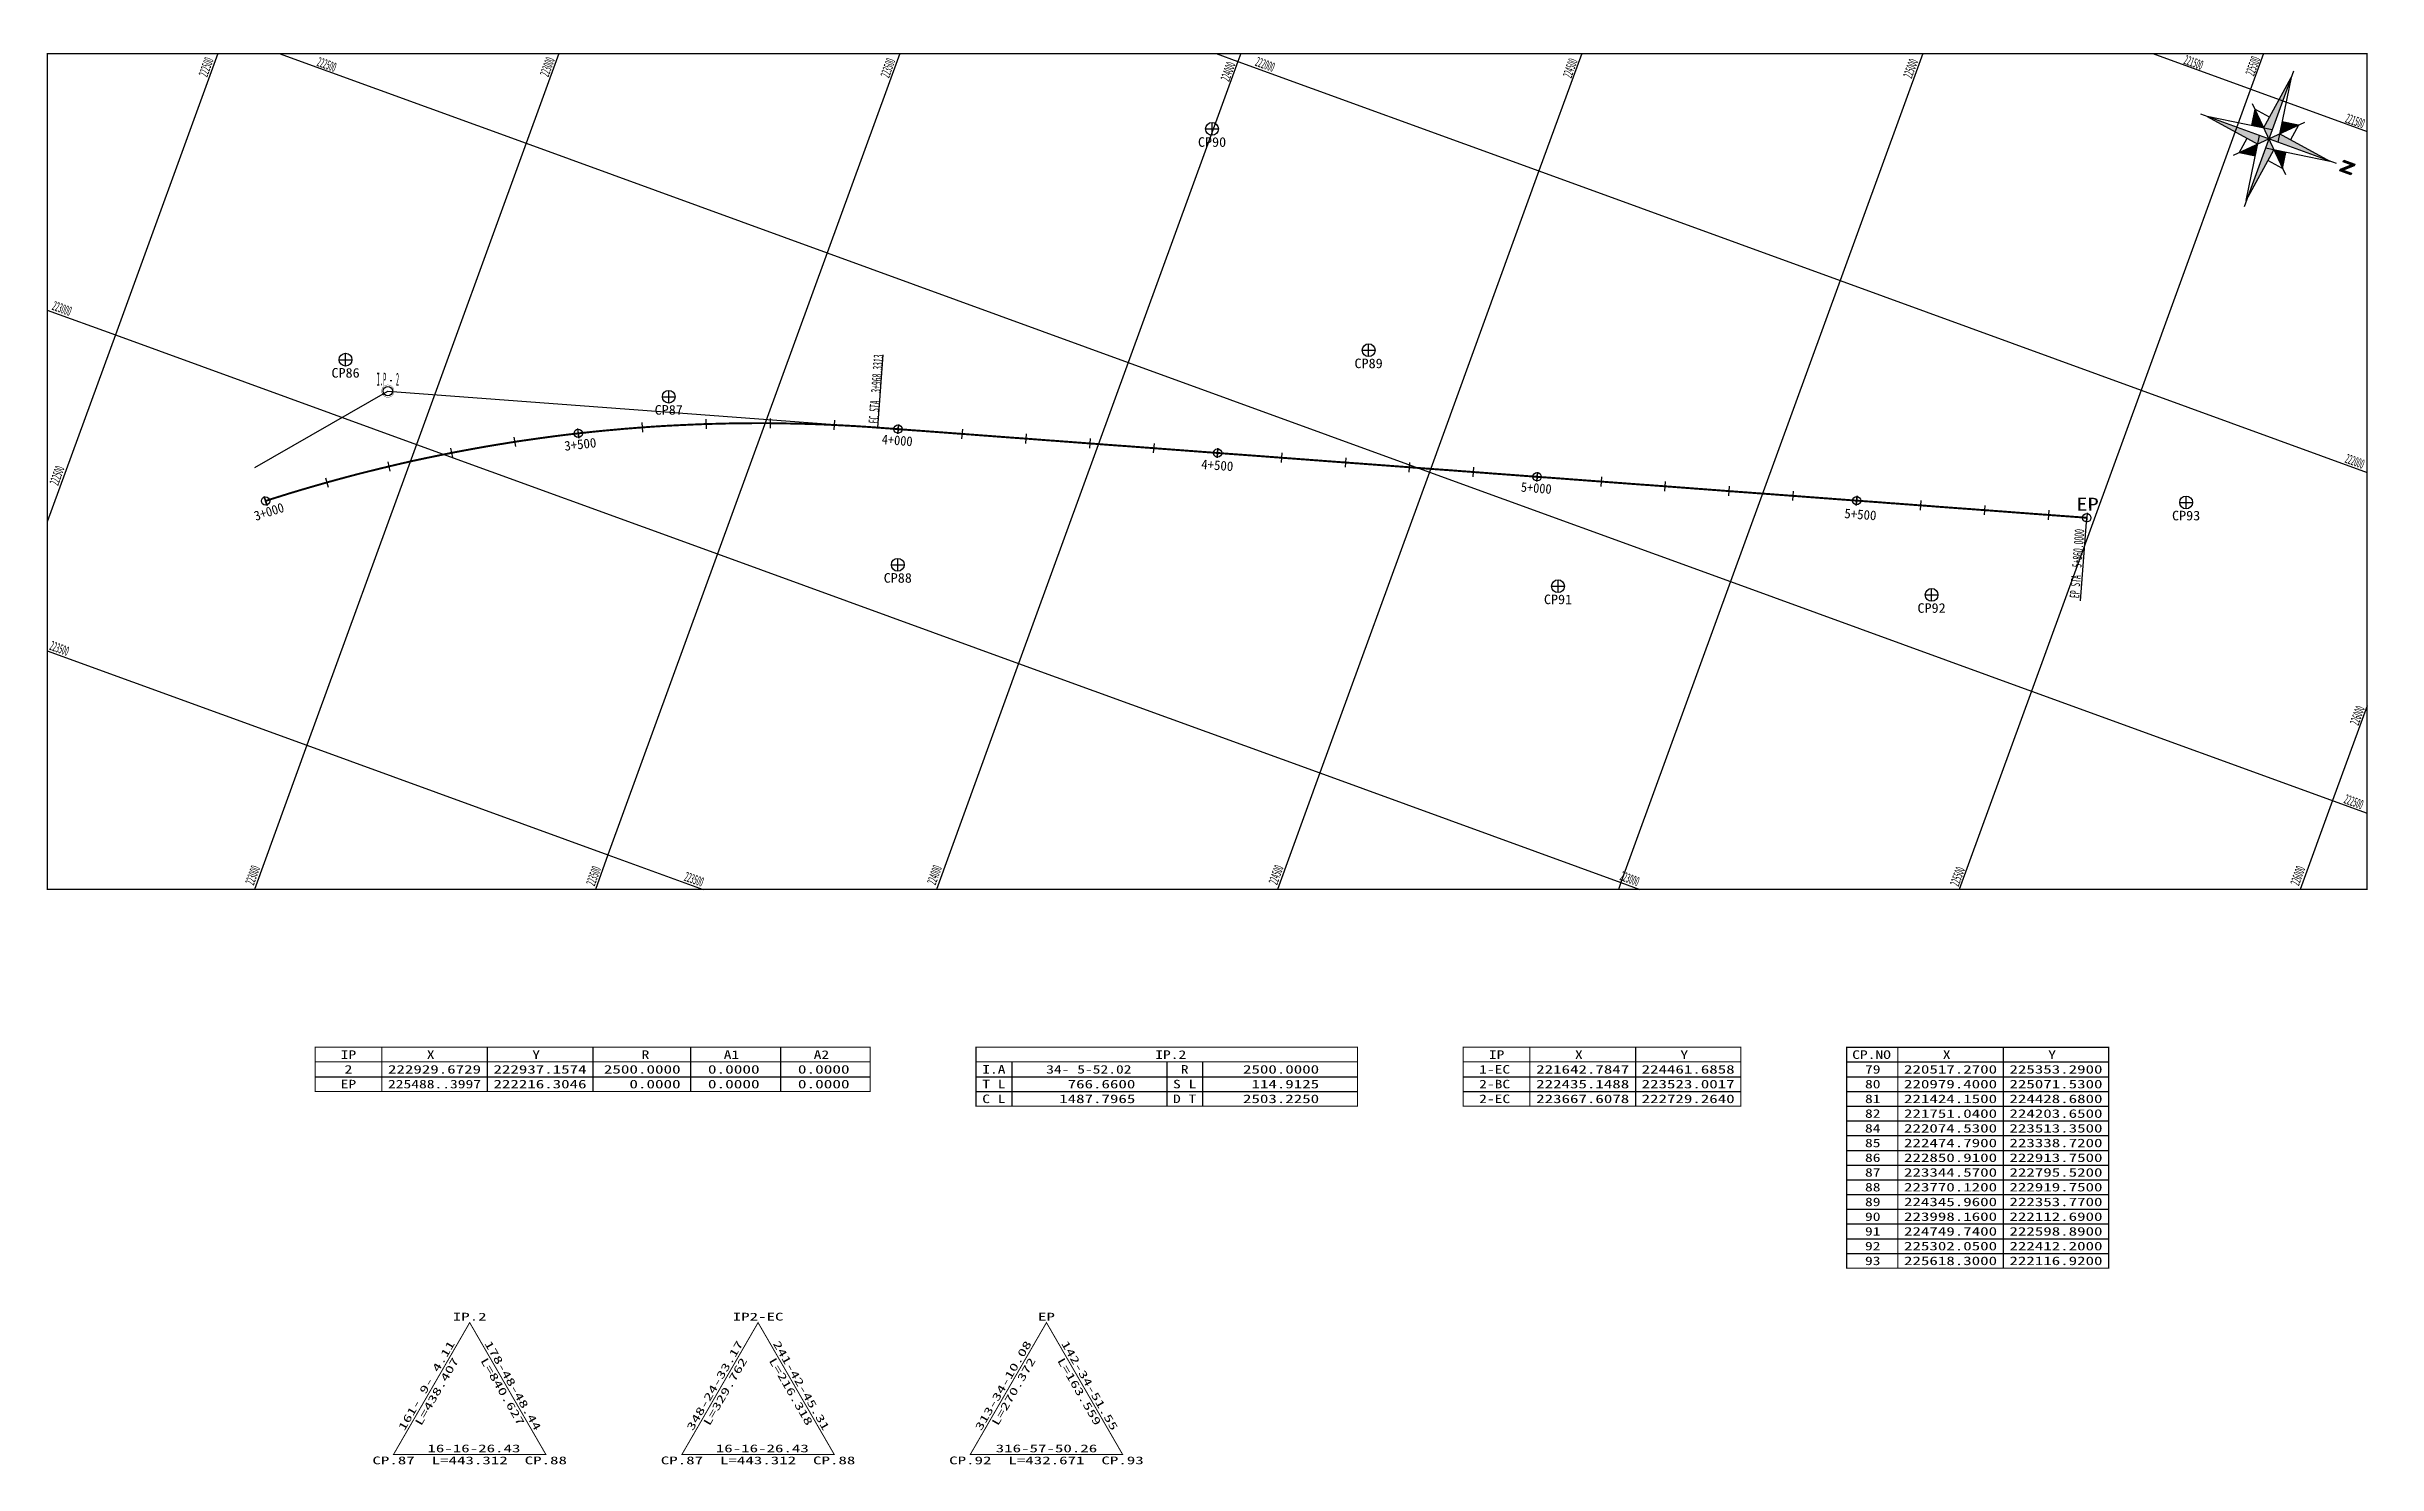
# Model space of a CAD drawing. Extents: x 132 to 3769, y 277 to 2490.
import ezdxf
from ezdxf.enums import TextEntityAlignment as Align

# ---------------------------------------------------------------- set-up
doc = ezdxf.new("R2010")
doc.units = 0
doc.header["$MEASUREMENT"] = 0
doc.layers.get('0').update_dxf_attribs({"linetype": 'CONTINUOUS'})
for name, color, linetype in [('CA-ALGN-CNTL', 2, 'CONTINUOUS'), ('CA-ALGN-IPLN', 1, 'CONTINUOUS'), ('CA-ALGN-IPSM', 2, 'CONTINUOUS'), ('CA-ALGN-STSM', 2, 'CONTINUOUS'), ('CA-ALGN-SUBL', 1, 'CONTINUOUS'), ('CA-ALGN-SUBT', 2, 'CONTINUOUS'), ('CA-ALGN-TEXT', 3, 'CONTINUOUS'), ('CV-AZMU', 3, 'CONTINUOUS'), ('CV-GRID-BORD', 4, 'CONTINUOUS'), ('CV-GRID-LINE', 1, 'CONTINUOUS'), ('CV-GRID-TEXT', 4, 'CONTINUOUS'), ('CV-TABL-LIN1', 4, 'CONTINUOUS'), ('CV-TABL-LIN2', 1, 'CONTINUOUS'), ('CV-TABL-TEX1', 6, 'CONTINUOUS'), ('CV-TABL-TEX2', 3, 'CONTINUOUS'), ('CZ-LEAL', 1, 'CONTINUOUS'), ('CZ-LEAT', 3, 'CONTINUOUS'), ('CZ-SYMB', 2, 'CONTINUOUS')]:
    doc.layers.add(name, color=color, linetype=linetype)
doc.styles.add('GHS', font='DotumChe.ttf')
doc.styles.add('GTXT', font='DotumChe.ttf')

# ---------------------------------------------------------------- blocks, each defined once
blk = doc.blocks.new('CASTAMS')
blk.add_line((0, -1.5), (0, 1.5))
at = {"style": 'GTXT', "flags": 1}
for tag, p in [('XSEC_DAT', (0, -6.85)), ('STA_DST', (0, -3.62))]:
    blk.add_attdef(tag, text='', height=2.5, dxfattribs=at).set_placement(p, align=Align.MIDDLE)
blk = doc.blocks.new('CASTAMM')
blk.add_line((0, -1.5), (0, 1.5))
blk.add_circle((0, 0), 1.3)
at = {"style": 'GTXT', "flags": 1}
for tag, p in [('XSEC_DAT', (0, -6.85)), ('STA_DST', (0, -3.62))]:
    blk.add_attdef(tag, text='', height=2.5, dxfattribs=at).set_placement(p, align=Align.MIDDLE)
blk = doc.blocks.new('CAIPMRK')
at = {"const_width": 0.1}
blk.add_lwpolyline([(-2, 0, -1), (2, 0, -1)], format="xyb", close=True, dxfattribs=at)
blk.add_circle((0, 0), 1.5)
blk = doc.blocks.new('CXBEAR2')
blk.add_hatch(color=256).paths.add_polyline_path([(23.25, -1.5), (20.25, -1.5), (20.25, -1), (22.49, 1), (20.25, 1), (20.25, 1.5), (23.25, 1.5), (23.25, 1), (21.01, -1), (23.25, -1)])
for p, q in [((0, 18.75), (0, -18.75)), ((-2.22, 2.22), (0, 17.05)), ((0, 17.05), (2.56, 0)), ((-7.23, 7.23), (7.23, -7.23)), ((7.23, 7.23), (-7.23, -7.23)), ((0, 2.56), (-17.05, 0)), ((-1.75, 5.37), (-6.03, 6.03)), ((-6.03, 6.03), (-5.37, 1.75)), ((6.03, 6.03), (1.75, 5.37)), ((17.05, 0), (2.22, 2.22)), ((6.03, 6.03), (5.37, 1.75)), ((23.25, 1), (23.25, 1)), ((18.75, 0), (-18.75, 0)), ((-17.05, 0), (-2.22, -2.22)), ((-6.03, -6.03), (-5.37, -1.75)), ((-1.75, -5.37), (-6.03, -6.03)), ((0, -17.05), (-2.56, 0)), ((17.05, 0), (0, -2.56)), ((0, -17.05), (2.22, -2.22)), ((6.03, -6.03), (1.75, -5.37)), ((6.03, -6.03), (5.37, -1.75))]:
    blk.add_line(p, q)
blk.add_lwpolyline([(23.25, -1.5), (20.25, -1.5), (20.25, -1), (22.49, 1), (20.25, 1), (20.25, 1.5), (23.25, 1.5), (23.25, 1), (21.01, -1), (23.25, -1)], close=True)
for points in [[(0, 17.05), (-2.22, 2.22), (0, 0)], [(-6.03, 6.03), (-5.37, 1.75), (-2.22, 2.22)], [(17.05, 0), (2.22, 2.22), (0, 0)], [(6.03, 6.03), (1.75, 5.37), (2.22, 2.22)], [(0, 0), (-17.05, 0), (-2.22, -2.22)], [(-2.22, -2.22), (-1.75, -5.37), (-6.03, -6.03)], [(0, 0), (2.22, -2.22), (0, -17.05)], [(5.37, -1.75), (6.03, -6.03), (2.22, -2.22)]]:
    blk.add_solid(points)

msp = doc.modelspace()

# ---------------------------------------------------------------- linework, layer by layer
at = {"layer": 'CA-ALGN-CNTL', "const_width": 3}
msp.add_lwpolyline([(473.1, 1780.8), (480.2, 1783.1), (481.2, 1783.5), (483.6, 1784.2), (492.2, 1786.9), (511.3, 1792.9), (530.4, 1798.6), (549.6, 1804.2), (568.8, 1809.7), (588.1, 1815), (607.4, 1820.2), (611.8, 1821.3), (614.7, 1822.1), (616.1, 1822.5), (618.1, 1823), (626.8, 1825.2), (646.2, 1830), (665.6, 1834.7), (685.1, 1839.3), (704.6, 1843.7), (724.2, 1847.9), (743.8, 1851.9), (762.4, 1855.7), (762.9, 1855.8), (763.4, 1855.9), (783, 1859.6), (802.7, 1863.2), (822.4, 1866.7), (829.3, 1867.8), (829.8, 1867.9), (832.3, 1868.3), (842.1, 1869.9), (861.9, 1873.1), (875.2, 1875.1), (876.7, 1875.3), (881.7, 1876), (901.5, 1878.8), (921.3, 1881.5), (941.1, 1884), (961, 1886.3), (980.9, 1888.5), (1000.8, 1890.5), (1020.7, 1892.3), (1037.1, 1893.8), (1038.1, 1893.8), (1040.6, 1894), (1060.6, 1895.6), (1080.5, 1897), (1100.5, 1898.2), (1120.4, 1899.2), (1140.4, 1900.1), (1160.4, 1900.9), (1180.4, 1901.4), (1200.4, 1901.9), (1220.4, 1902.1), (1233.4, 1902.2), (1235.4, 1902.2), (1237.4, 1902.2), (1240.4, 1902.2), (1245.4, 1902.2), (1247.4, 1902.2), (1260.4, 1902.2), (1280.4, 1901.9), (1300.4, 1901.5), (1320.4, 1901), (1340.4, 1900.3), (1360.4, 1899.4), (1380.3, 1898.4), (1389.3, 1897.9), (1390.3, 1897.8), (1391.8, 1897.8), (1394.3, 1897.6), (1400.3, 1897.2), (1414.8, 1896.3), (1420.2, 1895.9), (1428.2, 1895.3), (1428.6, 1895.3), (1429.2, 1895.2), (1430.7, 1895.1), (1433.7, 1894.9), (1440.2, 1894.4), (1454.2, 1893.4), (1455.2, 1893.3), (1456.1, 1893.2), (1460.1, 1892.9), (1470.1, 1892.2), (1480.1, 1891.4), (1500, 1890), (1509, 1889.3), (1516, 1888.8), (1520, 1888.5), (1539.9, 1887), (1559.9, 1885.5), (1568.3, 1884.9), (1571.3, 1884.6), (1572.3, 1884.6), (1573.8, 1884.5), (1579.8, 1884), (1599.8, 1882.5), (1619.7, 1881), (1639.6, 1879.5), (1648.6, 1878.9), (1649.6, 1878.8), (1659.6, 1878.1), (1679.5, 1876.6), (1696, 1875.3), (1696, 1875.3), (1699.5, 1875.1), (1707.5, 1874.5), (1707.5, 1874.5), (1719.4, 1873.6), (1723.4, 1873.3), (1723.4, 1873.3), (1739.4, 1872.1), (1759.3, 1870.6), (1766.1, 1870.1), (1766.1, 1870.1), (1779.3, 1869.1), (1799.2, 1867.6), (1819.1, 1866.2), (1832.1, 1865.2), (1836.1, 1864.9), (1837.7, 1864.8), (1839.1, 1864.7), (1847.1, 1864.1), (1859, 1863.2), (1870.7, 1862.3), (1870.7, 1862.3), (1879, 1861.7), (1898.9, 1860.2), (1918.9, 1858.7), (1938.8, 1857.2), (1958.8, 1855.7), (1960.7, 1855.6), (1960.7, 1855.6), (1978.7, 1854.2), (1998.6, 1852.8), (2000.6, 1852.6), (2000.6, 1852.6), (2018.6, 1851.3), (2038.5, 1849.8), (2058.5, 1848.3), (2078.4, 1846.8), (2098.4, 1845.3), (2118.3, 1843.8), (2138.3, 1842.3), (2153.2, 1841.2), (2158.2, 1840.9), (2169.1, 1840), (2169.1, 1840), (2178.1, 1839.4), (2198.1, 1837.9), (2218, 1836.4), (2238, 1834.9), (2247.9, 1834.2), (2257.9, 1833.4), (2277.9, 1831.9), (2297.8, 1830.4), (2317.8, 1829), (2337.7, 1827.5), (2357.6, 1826), (2377.6, 1824.5), (2387.6, 1823.7), (2397.5, 1823), (2417.5, 1821.5), (2437.4, 1820), (2457.4, 1818.5), (2475.8, 1817.2), (2477.3, 1817.1), (2497.3, 1815.6), (2517.2, 1814.1), (2537.1, 1812.6), (2557.1, 1811.1), (2568.6, 1810.2), (2577, 1809.6), (2597, 1808.1), (2616.9, 1806.6), (2636.9, 1805.2), (2656.8, 1803.7), (2676.8, 1802.2), (2696.7, 1800.7), (2704.2, 1800.1), (2704.2, 1800.1), (2716.6, 1799.2), (2736.6, 1797.7), (2756.5, 1796.2), (2776.5, 1794.7), (2787.9, 1793.9), (2789.9, 1793.7), (2792.9, 1793.5), (2794.4, 1793.4), (2796.4, 1793.2), (2816.4, 1791.8), (2833.3, 1790.5), (2836.3, 1790.3), (2856.3, 1788.8), (2876.2, 1787.3), (2896.1, 1785.8), (2912.1, 1784.6), (2916.1, 1784.3), (2936, 1782.8), (2956, 1781.3), (2966, 1780.6), (2973.4, 1780), (2973.4, 1780), (2975.9, 1779.9), (2995.9, 1778.4), (3001.9, 1777.9), (3005.5, 1777.6), (3015.8, 1776.9), (3035.8, 1775.4), (3052.7, 1774.1), (3055.7, 1773.9), (3057.7, 1773.8), (3062.7, 1773.4), (3074.7, 1772.5), (3074.7, 1772.5), (3075.6, 1772.4), (3079.6, 1772.1), (3084.6, 1771.7), (3095.6, 1770.9), (3115.5, 1769.4), (3135.5, 1768), (3146.5, 1767.1), (3155.4, 1766.5), (3175.4, 1765), (3180.9, 1764.6), (3195.3, 1763.5), (3210.8, 1762.3), (3215.3, 1762), (3232.2, 1760.7), (3232.2, 1760.7), (3315, 1754.6)], dxfattribs=at)
at = {"layer": 'CA-ALGN-IPLN'}
msp.add_lwpolyline([(456.2, 1833.1), (664, 1952.3), (3315, 1754.6)], dxfattribs=at)
at = {"layer": 'CA-ALGN-SUBL'}
msp.add_line((1428.6, 1895.3), (1437, 2009), dxfattribs=at)
at = {"layer": 'CA-ALGN-SUBL', "linetype": 'Continuous'}
msp.add_line((3305.5, 1625), (3315, 1754.6), dxfattribs=at)
at = {"layer": 'CV-GRID-BORD', "const_width": 2}
msp.add_lwpolyline([(3752.5, 2479.2), (132.5, 2479.2), (132.5, 1174.4), (3752.5, 1174.4)], close=True, dxfattribs=at)
at = {"layer": 'CV-GRID-LINE'}
for p, q in [((398.5, 2479.2), (238.8, 2040.2)), ((494.6, 2479.2), (879.6, 2339.1)), ((930.6, 2479.2), (879.6, 2339.1)), ((1462.7, 2479.2), (1349.5, 2168.1)), ((1956.5, 2479.2), (1990.3, 2466.9)), ((1994.8, 2479.2), (1990.3, 2466.9)), ((2526.9, 2479.2), (2460.2, 2295.9)), ((3059, 2479.2), (2930, 2124.9)), ((3591.1, 2479.2), (3399.9, 1953.9)), ((3418.4, 2479.2), (3570.9, 2423.7)), ((1990.3, 2466.9), (1819.3, 1997)), ((1990.3, 2466.9), (2460.2, 2295.9)), ((3570.9, 2423.7), (3752.5, 2357.6)), ((879.6, 2339.1), (708.6, 1869.2)), ((879.6, 2339.1), (1349.5, 2168.1)), ((2460.2, 2295.9), (2289.2, 1826)), ((2460.2, 2295.9), (2930, 2124.9)), ((1349.5, 2168.1), (1178.5, 1698.2)), ((1349.5, 2168.1), (1819.3, 1997)), ((2930, 2124.9), (2759, 1655)), ((2930, 2124.9), (3399.9, 1953.9)), ((132.5, 2078.9), (238.8, 2040.2)), ((238.8, 2040.2), (132.5, 1748.3)), ((238.8, 2040.2), (708.6, 1869.2)), ((1819.3, 1997), (1648.3, 1527.2)), ((1819.3, 1997), (2289.2, 1826)), ((3399.9, 1953.9), (3228.9, 1484)), ((3399.9, 1953.9), (3752.5, 1825.5)), ((708.6, 1869.2), (537.6, 1399.4)), ((708.6, 1869.2), (1178.5, 1698.2)), ((2289.2, 1826), (2118.2, 1356.2)), ((2289.2, 1826), (2759, 1655)), ((1178.5, 1698.2), (1007.5, 1228.4)), ((1178.5, 1698.2), (1648.3, 1527.2)), ((2759, 1655), (2588, 1185.2)), ((2759, 1655), (3228.9, 1484)), ((132.5, 1546.8), (537.6, 1399.4)), ((1648.3, 1527.2), (1519.9, 1174.4)), ((1648.3, 1527.2), (2118.2, 1356.2)), ((3228.9, 1484), (3116.2, 1174.4)), ((3228.9, 1484), (3752.5, 1293.4)), ((3752.5, 1460.8), (3698.7, 1313)), ((537.6, 1399.4), (455.7, 1174.4)), ((537.6, 1399.4), (1007.5, 1228.4)), ((2118.2, 1356.2), (2052, 1174.4)), ((2118.2, 1356.2), (2588, 1185.2)), ((3698.7, 1313), (3648.2, 1174.4)), ((1007.5, 1228.4), (987.8, 1174.4)), ((1007.5, 1228.4), (1155.8, 1174.4)), ((2588, 1185.2), (2584.1, 1174.4)), ((2588, 1185.2), (2617.7, 1174.4))]:
    msp.add_line(p, q, dxfattribs=at)
at = {"layer": 'CV-TABL-LIN1'}
for points, const_width in [([(1416.8, 859.1), (550.5, 859.1), (550.5, 928), (1416.8, 928)], 1.65), ([(2775.3, 836.1), (2342.1, 836.1), (2342.1, 928), (2775.3, 928)], 1.65), ([(3349.3, 583.2), (2940.3, 583.2), (2940.3, 928), (3349.3, 928)], 1.81)]:
    msp.add_lwpolyline(points, close=True, dxfattribs=dict(at, const_width=const_width))
for points, const_width in [([(1581.8, 928), (2177.1, 928), (2177.1, 836.1), (1581.8, 836.1), (1581.8, 928)], 1.65), ([(550.5, 905.1), (1416.8, 905.1)], 1.65), ([(1581.8, 905.1), (2177.1, 905.1)], 1.65), ([(2342.1, 905.1), (2775.3, 905.1)], 1.65), ([(2940.3, 905.1), (3349.3, 905.1)], 1.81)]:
    msp.add_lwpolyline(points, dxfattribs=dict(at, const_width=const_width))
at = {"layer": 'CV-TABL-LIN2'}
for p, q in [((819.1, 928), (819.1, 859.1)), ((983.6, 928), (983.6, 859.1)), ((1136.1, 928), (1136.1, 859.1)), ((1276.5, 928), (1276.5, 859.1)), ((2610.8, 928), (2610.8, 836.1)), ((3184.7, 928), (3184.7, 583.2)), ((550.5, 882.1), (1416.8, 882.1)), ((1581.8, 882.1), (2177.1, 882.1)), ((1637.5, 905.1), (1637.5, 836.1)), ((1879.5, 905.1), (1879.5, 836.1)), ((1935.1, 905.1), (1935.1, 836.1)), ((2342.1, 882.1), (2775.3, 882.1)), ((2940.3, 882.1), (3349.3, 882.1)), ((1581.8, 859.1), (2177.1, 859.1)), ((2342.1, 859.1), (2775.3, 859.1)), ((2940.3, 859.1), (3349.3, 859.1)), ((2940.3, 836.1), (3349.3, 836.1)), ((2940.3, 813.1), (3349.3, 813.1)), ((2940.3, 790.1), (3349.3, 790.1)), ((2940.3, 767.1), (3349.3, 767.1)), ((2940.3, 744.1), (3349.3, 744.1)), ((2940.3, 721.1), (3349.3, 721.1)), ((2940.3, 698.1), (3349.3, 698.1)), ((2940.3, 675.2), (3349.3, 675.2)), ((2940.3, 652.2), (3349.3, 652.2)), ((2940.3, 629.2), (3349.3, 629.2)), ((2940.3, 606.2), (3349.3, 606.2))]:
    msp.add_line(p, q, dxfattribs=at)
for points, const_width in [([(654.5, 928), (654.5, 859.1)], 1.65), ([(2446.2, 928), (2446.2, 836.1)], 1.65), ([(3020.2, 928), (3020.2, 583.2)], 1.81)]:
    msp.add_lwpolyline(points, dxfattribs=dict(at, const_width=const_width))
at = {"layer": 'CZ-LEAL', "const_width": 1.5}
for points in [[(672.9, 292.5), (791.7, 498.2), (910.5, 292.5)], [(1241.7, 498.2), (1122.9, 292.5), (1360.5, 292.5)]]:
    msp.add_lwpolyline(points, close=True, dxfattribs=at)
at = {"layer": 'CZ-LEAL', "linetype": 'Continuous', "const_width": 1.5}
msp.add_lwpolyline([(1572.9, 292.5), (1691.7, 498.2), (1810.5, 292.5)], close=True, dxfattribs=at)
at = {"layer": 'CZ-SYMB'}
for p, q in [((1950.1, 2351.6), (1950.1, 2371.6)), ((1940.1, 2361.6), (1960.1, 2361.6)), ((588, 2001.3), (608, 2001.3)), ((598, 1991.3), (598, 2011.3)), ((2184.4, 2016.1), (2204.4, 2016.1)), ((2194.4, 2006.1), (2194.4, 2026.1)), ((1092.3, 1943.5), (1112.3, 1943.5)), ((1102.3, 1933.5), (1102.3, 1953.5)), ((3470.1, 1768.5), (3470.1, 1788.5)), ((3460.1, 1778.5), (3480.1, 1778.5)), ((1449.7, 1681.2), (1469.7, 1681.2)), ((1459.7, 1671.2), (1459.7, 1691.2)), ((2480, 1647.7), (2500, 1647.7)), ((2490, 1637.7), (2490, 1657.7)), ((3072.9, 1624.2), (3072.9, 1644.2)), ((3062.9, 1634.2), (3082.9, 1634.2))]:
    msp.add_line(p, q, dxfattribs=at)
for centre in [(1950.1, 2361.6), (598, 2001.3), (2194.4, 2016.1), (1102.3, 1943.5), (3470.1, 1778.5), (1459.7, 1681.2), (2490, 1647.7), (3072.9, 1634.2)]:
    msp.add_circle(centre, 10, dxfattribs=at)

# ---------------------------------------------------------------- block references
at = {"layer": 'CA-ALGN-IPSM', "xscale": 4.800000000013831, "yscale": 4.799999999930151, "zscale": 12, "rotation": 16.94542203506095}
msp.add_blockref('CAIPMRK', (664, 1952.3), dxfattribs=at)
at = {"layer": 'CA-ALGN-STSM', "yscale": 5}
for p, xscale, rotation in [((961, 1886.3), 4.999999999994023, 6.008757655313773), ((1460.1, 1892.9), 4.999999999999333, 355.7337603647605), ((1958.8, 1855.7), 4.9999999999878, 355.733760429296), ((2457.4, 1818.5), 5.000000000006056, 355.7337623452725), ((473.1, 1780.8), 5.000000000004143, 17.23872575950934), ((2956, 1781.3), 4.999999999993131, 355.7337609978349), ((3315, 1754.6), 4.999999999991823, 175.7337395373324)]:
    msp.add_blockref('CASTAMM', p, dxfattribs=dict(at, xscale=xscale, rotation=rotation))
at = {"layer": 'CA-ALGN-STSM', "yscale": 5, "zscale": 5}
for p, xscale, rotation in [((961, 1886.3), 5.000000000007491, 186.4671329205725), ((961, 1886.3), 5.000000000007491, 186.4671329205725), ((1060.6, 1895.6), 4.999999999987908, 184.1753187724071), ((1160.4, 1900.9), 4.999999999990731, 181.8834709356346), ((1260.4, 1902.2), 5.000000000010743, 179.5916486565063), ((1360.4, 1899.4), 4.999999999992699, 177.2998007992705), ((1460.1, 1892.9), 5.000000000002928, 175.733771899323), ((1460.1, 1892.9), 5.000000000002928, 175.733771899323), ((1559.9, 1885.5), 4.999999999997768, 175.7337325069079), ((763.4, 1855.9), 4.999999999997147, 191.0508092165597), ((861.9, 1873.1), 4.999999999994471, 188.7589550551321), ((1659.6, 1878.1), 5.000000000002928, 175.733771899323), ((1759.3, 1870.6), 5.000000000000763, 175.7337718996555), ((1859, 1863.2), 5.000000000002928, 175.733771899323), ((1958.8, 1855.7), 5.000000000013214, 175.7337436047127), ((1958.8, 1855.7), 5.000000000013214, 175.7337436047127), ((2058.5, 1848.3), 5.000000000000763, 175.7337718996555), ((665.6, 1834.7), 5.000000000011883, 193.342620182373), ((2158.2, 1840.9), 5.000000000002928, 175.733771899323), ((2257.9, 1833.4), 4.999999999995604, 175.7337325072405), ((2357.6, 1826), 5.000000000000763, 175.7337718996555), ((2457.4, 1818.5), 5.000000000002928, 175.733771899323), ((2457.4, 1818.5), 5.000000000002928, 175.733771899323), ((2557.1, 1811.1), 5.000000000000763, 175.7337718996555), ((473.1, 1780.8), 5.000000000010921, 197.9262870792796), ((473.1, 1780.8), 5.000000000010921, 197.9262870792796), ((568.8, 1809.7), 5.000000000013206, 195.6344311117622), ((2656.8, 1803.7), 4.999999999995604, 175.7337325072405), ((2756.5, 1796.2), 5.000000000000763, 175.7337718996555), ((2856.3, 1788.8), 5.000000000002928, 175.733771899323), ((2956, 1781.3), 5.000000000002928, 175.733771899323), ((2956, 1781.3), 5.000000000002928, 175.733771899323), ((3055.7, 1773.9), 4.999999999993438, 175.7337325075731), ((3155.4, 1766.5), 5.000000000002928, 175.733771899323), ((3255.2, 1759), 5.000000000002928, 175.733771899323), ((3315, 1754.6), 5.000000000002928, 175.733771899323), ((3315, 1754.6), 5.000000000002928, 175.733771899323), ((3315, 1754.6), 5.000000000002928, 175.733771899323)]:
    msp.add_blockref('CASTAMS', p, dxfattribs=dict(at, xscale=xscale, rotation=rotation))
at = {"layer": 'CV-AZMU', "xscale": 5.999999999982903, "yscale": 6, "zscale": 6, "rotation": 339.9999994224845}
msp.add_blockref('CXBEAR2', (3599, 2345.9), dxfattribs=at)

# ---------------------------------------------------------------- texts
at = {"layer": 'CA-ALGN-SUBT', "style": 'GHS', "width": 0.586719}
for s, rotation, p, p2 in [('EC STA  3+968.3313', 85.7338, (1429, 1901.3), (1437, 2009)), ('EP STA  5+860.0000', 85.7337, (3303.3, 1628.7), (3311.3, 1736.4))]:
    msp.add_text(s, height=15, rotation=rotation, dxfattribs=at).set_placement(p, p2, align=Align.FIT)
at = {"layer": 'CA-ALGN-TEXT', "style": 'GHS', "width": 0.366699}
msp.add_text('I.P - 2', height=20, dxfattribs=at).set_placement((646.5, 1960.9), (681.5, 1960.9), align=Align.FIT)
at = {"layer": 'CA-ALGN-TEXT', "style": 'GHS'}
for s, height, rotation, width, p, p2 in [('3+500 ', 15, 6.4671, 0.977865, (940.3, 1859.1), (999.9, 1865.9)), ('4+000', 15, 355.7338, 0.93875, (1434.3, 1869.8), (1482.2, 1866.2)), ('4+500 ', 15, 355.7338, 0.977865, (1932.8, 1830.9), (1992.6, 1826.5)), ('5+000', 15, 355.7338, 0.93875, (2431.6, 1795.4), (2479.4, 1791.8)), ('EP', 20, 0.2594, 1.283447, (3298.8, 1765.8), (3333.8, 1765.9)), ('3+000', 15, 17.9263, 0.93875, (458, 1749.7), (503.6, 1764.4)), ('5+500 ', 15, 355.7338, 0.977865, (2936.4, 1754.2), (2996.2, 1749.8))]:
    msp.add_text(s, height=height, rotation=rotation, dxfattribs=dict(at, width=width)).set_placement(p, p2, align=Align.FIT)
at = {"layer": 'CV-GRID-TEXT', "style": 'GHS', "width": 0.488932}
for s, rotation, p, p2 in [('222500', 70, (382, 2441.5), (392.3, 2469.7)), ('222500', 340, (552.1, 2460.4), (580.3, 2450.2)), ('223000', 70, (914.6, 2441.9), (924.8, 2470.1)), ('222000', 340, (2016.3, 2460.6), (2044.5, 2450.3)), ('221500', 340, (3465.2, 2463.6), (3493.4, 2453.4)), ('225500', 70, (3575.8, 2443.1), (3586.1, 2471.3)), ('223500', 70, (1446, 2440.2), (1456.2, 2468.4)), ('224000', 70, (1976.7, 2434.6), (1987, 2462.8)), ('224500', 70, (2510.7, 2439.9), (2520.9, 2468.1)), ('225000', 70, (3041.8, 2439.3), (3052.1, 2467.5)), ('221500', 340, (3717.2, 2372.3), (3745.4, 2362.1)), ('223000', 340, (138.9, 2079.6), (167.1, 2069.3)), ('222500', 70, (149.4, 1803.9), (159.6, 1832.1)), ('222000', 340, (3716.8, 1841.1), (3745, 1830.8)), ('223500', 340, (134.9, 1549), (163.1, 1538.7)), ('226000', 70, (3738.9, 1429.3), (3749.2, 1457.5)), ('222500', 340, (3715.1, 1309.6), (3743.3, 1299.3)), ('223000', 70, (454.7, 1180.1), (464.9, 1208.3)), ('223500', 70, (986.6, 1178.9), (996.9, 1207.1)), ('223500', 340, (1125.2, 1188.5), (1153.4, 1178.3)), ('224000', 70, (1518.6, 1180.4), (1528.9, 1208.6)), ('224500', 70, (2051.6, 1180.7), (2061.9, 1208.9)), ('223000', 340, (2585.3, 1189.5), (2613.5, 1179.2)), ('225500', 70, (3115, 1178), (3125.3, 1206.2)), ('226000', 70, (3646, 1179.2), (3656.3, 1207.4))]:
    msp.add_text(s, height=15, rotation=rotation, dxfattribs=at).set_placement(p, p2, align=Align.FIT)
at = {"layer": 'CV-TABL-TEX1', "style": 'GHS', "width": 1.333452}
for s, height, p, p2 in [('IP', 13.31, (590.4, 909.9), (614.6, 909.9)), ('A1', 13.31, (1188.1, 909.9), (1212.3, 909.9)), ('A2', 13.31, (1328.5, 909.9), (1352.7, 909.9)), ('IP.2', 13.31, (1861.5, 909.9), (1909.9, 909.9)), ('IP', 13.31, (2382.1, 909.9), (2406.3, 909.9)), ('CP.NO', 13.31, (2949, 909.9), (3009.5, 909.9)), ('X', 13.3, (3090.4, 909.9), (3102.5, 909.9)), ('Y', 13.3, (3254.9, 909.9), (3267, 909.9))]:
    msp.add_text(s, height=height, dxfattribs=at).set_placement(p, p2, align=Align.FIT)
for s, p, p2 in [('X', (724.7, 909.9), (736.8, 909.9)), ('Y', (889.3, 909.9), (901.4, 909.9)), ('R', (1059.9, 909.9), (1072, 909.9)), ('X', (2516.4, 909.9), (2528.5, 909.9)), ('Y', (2680.9, 909.9), (2693, 909.9))]:
    msp.add_text(s, height=13.3, rotation=360, dxfattribs=at).set_placement(p, p2, align=Align.FIT)
at = {"layer": 'CV-TABL-TEX2', "style": 'GHS'}
for s, height, width, p, p2 in [('EP', 13.31, 1.333452, (590.4, 863.9), (614.6, 863.9)), ('222929.6729', 13.31, 1.454675, (664.2, 886.9), (809.4, 886.9)), ('222937.1574', 13.31, 1.454675, (828.8, 886.9), (974, 886.9)), (' 2500.0000', 13.31, 1.466797, (987.7, 886.9), (1120.8, 886.9)), ('    0.0000', 13.31, 1.466797, (987.7, 863.9), (1120.8, 863.9)), ('   0.0000', 13.31, 1.481613, (1123.1, 886.9), (1244.1, 886.9)), ('   0.0000', 13.31, 1.481613, (1123.1, 863.9), (1244.1, 863.9)), ('   0.0000', 13.31, 1.481613, (1263.5, 886.9), (1384.5, 886.9)), ('   0.0000', 13.31, 1.481613, (1263.5, 863.9), (1384.5, 863.9)), ('I.A', 13.31, 1.333452, (1591.5, 886.9), (1627.8, 886.9)), ('34- 5-52.02', 13.31, 1.333452, (1691.3, 886.9), (1824.4, 886.9)), ('   766.6600', 13.31, 1.454675, (1685.2, 863.9), (1830.4, 863.9)), ('S L', 13.31, 1.333452, (1889.2, 863.9), (1925.5, 863.9)), ('R', 13.3, 1.333452, (1901.3, 886.9), (1913.4, 886.9)), ('  2500.0000', 13.31, 1.454675, (1972, 886.9), (2117.2, 886.9)), ('   114.9125', 13.31, 1.454675, (1972, 863.9), (2117.2, 863.9)), ('  2-BC', 13.31, 1.333452, (2342.7, 863.9), (2415.3, 863.9)), ('  1-EC', 13.31, 1.333452, (2342.7, 886.9), (2415.3, 886.9)), ('221642.7847', 13.31, 1.454675, (2455.9, 886.9), (2601.1, 886.9)), ('222435.1488', 13.31, 1.454675, (2455.9, 863.9), (2601.1, 863.9)), ('224461.6858', 13.31, 1.454675, (2620.4, 886.9), (2765.6, 886.9)), ('223523.0017', 13.31, 1.454675, (2620.4, 863.9), (2765.6, 863.9)), ('80', 13.31, 1.333452, (2969, 863.9), (2993.2, 863.9)), ('220517.2700', 13.31, 1.454675, (3029.9, 886.9), (3175.1, 886.9)), ('220979.4000', 13.31, 1.454675, (3029.9, 863.9), (3175.1, 863.9)), ('225353.2900', 13.31, 1.454675, (3194.4, 886.9), (3339.6, 886.9)), ('225071.5300', 13.31, 1.454675, (3194.4, 863.9), (3339.6, 863.9)), ('  1487.7965', 13.31, 1.454675, (1685.2, 840.9), (1830.4, 840.9)), ('D T', 13.31, 1.333452, (1889.2, 840.9), (1925.5, 840.9)), ('221424.1500', 13.31, 1.454675, (3029.9, 840.9), (3175.1, 840.9)), ('224428.6800', 13.31, 1.454675, (3194.4, 840.9), (3339.6, 840.9)), ('84', 13.31, 1.333452, (2969, 794.9), (2993.2, 794.9)), ('221751.0400', 13.31, 1.454675, (3029.9, 817.9), (3175.1, 817.9)), ('222074.5300', 13.31, 1.454675, (3029.9, 794.9), (3175.1, 794.9)), ('224203.6500', 13.31, 1.454675, (3194.4, 817.9), (3339.6, 817.9)), ('223513.3500', 13.31, 1.454675, (3194.4, 794.9), (3339.6, 794.9)), ('85', 13.31, 1.333452, (2969, 772), (2993.2, 772)), ('222474.7900', 13.31, 1.454675, (3029.9, 772), (3175.1, 772)), ('223338.7200', 13.31, 1.454675, (3194.4, 772), (3339.6, 772)), ('222850.9100', 13.31, 1.454675, (3029.9, 749), (3175.1, 749)), ('223344.5700', 13.31, 1.454675, (3029.9, 726), (3175.1, 726)), ('222913.7500', 13.31, 1.454675, (3194.4, 749), (3339.6, 749)), ('222795.5200', 13.31, 1.454675, (3194.4, 726), (3339.6, 726)), ('88', 13.31, 1.333452, (2969, 703), (2993.2, 703)), ('223770.1200', 13.31, 1.454675, (3029.9, 703), (3175.1, 703)), ('224345.9600', 13.31, 1.454675, (3029.9, 680), (3175.1, 680)), ('222919.7500', 13.31, 1.454675, (3194.4, 703), (3339.6, 703)), ('222353.7700', 13.31, 1.454675, (3194.4, 680), (3339.6, 680)), ('223998.1600', 13.31, 1.454675, (3029.9, 657), (3175.1, 657)), ('222112.6900', 13.31, 1.454675, (3194.4, 657), (3339.6, 657)), ('91', 13.31, 1.333452, (2969, 634), (2993.2, 634)), ('92', 13.31, 1.333452, (2969, 611), (2993.2, 611)), ('224749.7400', 13.31, 1.454675, (3029.9, 634), (3175.1, 634)), ('225302.0500', 13.31, 1.454675, (3029.9, 611), (3175.1, 611)), ('222598.8900', 13.31, 1.454675, (3194.4, 634), (3339.6, 634)), ('222412.2000', 13.31, 1.454675, (3194.4, 611), (3339.6, 611)), ('225618.3000', 13.31, 1.454675, (3029.9, 588), (3175.1, 588)), ('222116.9200', 13.31, 1.454675, (3194.4, 588), (3339.6, 588))]:
    msp.add_text(s, height=height, dxfattribs=dict(at, width=width)).set_placement(p, p2, align=Align.FIT)
for s, height, width, p, p2 in [('2', 13.3, 1.333452, (596.4, 886.9), (608.5, 886.9)), ('225488..3997', 13.31, 1.333452, (664.2, 863.9), (809.4, 863.9)), ('222216.3046', 13.31, 1.454675, (828.8, 863.9), (974, 863.9)), ('T L', 13.31, 1.333452, (1591.5, 863.9), (1627.8, 863.9)), ('79', 13.31, 1.333452, (2969, 886.9), (2993.2, 886.9)), ('C L', 13.31, 1.333452, (1591.5, 840.9), (1627.8, 840.9)), ('  2503.2250', 13.31, 1.454675, (1972, 840.9), (2117.2, 840.9)), ('  2-EC', 13.31, 1.333452, (2342.7, 840.9), (2415.3, 840.9)), ('223667.6078', 13.31, 1.454675, (2455.9, 840.9), (2601.1, 840.9)), ('222729.2640', 13.31, 1.454675, (2620.4, 840.9), (2765.6, 840.9)), ('81', 13.31, 1.333452, (2969, 840.9), (2993.2, 840.9)), ('82', 13.31, 1.333452, (2969, 817.9), (2993.2, 817.9)), ('86', 13.31, 1.333452, (2969, 749), (2993.2, 749)), ('87', 13.31, 1.333452, (2969, 726), (2993.2, 726)), ('89', 13.31, 1.333452, (2969, 680), (2993.2, 680)), ('90', 13.31, 1.333452, (2969, 657), (2993.2, 657)), ('93', 13.31, 1.333452, (2969, 588), (2993.2, 588))]:
    msp.add_text(s, height=height, rotation=360, dxfattribs=dict(at, width=width)).set_placement(p, p2, align=Align.FIT)
at = {"layer": 'CZ-LEAT', "style": 'GHS', "width": 1.600142}
for s, p, p2 in [('IP.2', (765.3, 501.5), (818.1, 501.5)), ('IP2-EC', (1202.1, 501.5), (1281.3, 501.5)), ('EP', (1678.5, 501.5), (1704.9, 501.5)), (' 16-16-26.43', (712.5, 295.8), (870.9, 295.8)), ('316-57-50.26', (1612.5, 295.8), (1770.9, 295.8)), ('CP.87', (639.9, 277.1), (705.9, 277.1)), ('L=443.312', (732.3, 277.1), (851.1, 277.1)), ('CP.88', (877.5, 277.1), (943.5, 277.1)), ('L=443.312', (1182.3, 277.1), (1301.1, 277.1)), ('CP.88', (1327.5, 277.1), (1393.5, 277.1)), ('CP.92', (1539.9, 277.1), (1605.9, 277.1)), ('L=432.671', (1632.3, 277.1), (1751.1, 277.1)), ('CP.93', (1777.5, 277.1), (1843.5, 277.1))]:
    msp.add_text(s, height=12.1, dxfattribs=at).set_placement(p, p2, align=Align.FIT)
for s, rotation, p, p2 in [('161- 9- 4.11', 60, (689.8, 328.4), (769, 465.6)), ('L=438.407', 60, (715.9, 336.2), (775.3, 439.1)), ('L=840.627', 300, (808.1, 439.1), (867.5, 336.2)), ('178-48-48.44', 300, (814.4, 465.6), (893.6, 328.4)), ('348-24-33.17', 60, (1139.8, 328.4), (1219, 465.6)), ('L=329.762', 60, (1165.9, 336.2), (1225.3, 439.1)), ('L=216.318', 300, (1258.1, 439.1), (1317.5, 336.2)), ('241-42-45.31', 300, (1264.4, 465.6), (1343.6, 328.4)), ('313-34-10.08', 60, (1589.8, 328.4), (1669, 465.6)), ('L=270.372', 60, (1615.9, 336.2), (1675.3, 439.1)), ('L=163.559', 300, (1708.1, 439.1), (1767.5, 336.2)), ('142-34-51.55', 300, (1714.4, 465.6), (1793.6, 328.4)), (' 16-16-26.43', 360, (1162.5, 295.8), (1320.9, 295.8)), ('CP.87', 360, (1089.9, 277.1), (1155.9, 277.1))]:
    msp.add_text(s, height=12.1, rotation=rotation, dxfattribs=at).set_placement(p, p2, align=Align.FIT)
at = {"layer": 'CZ-SYMB', "style": 'GHS', "width": 1.075651}
for s, p, p2 in [('CP90', (1928.1, 2333.6), (1972.1, 2333.6)), ('CP89', (2172.4, 1988.1), (2216.4, 1988.1)), ('CP86', (576, 1973.3), (620, 1973.3)), ('CP87', (1080.3, 1915.5), (1124.3, 1915.5)), ('CP91', (2468, 1619.7), (2512, 1619.7)), ('CP92', (3050.9, 1606.2), (3094.9, 1606.2))]:
    msp.add_text(s, height=15, dxfattribs=at).set_placement(p, p2, align=Align.FIT)
for s, p, p2 in [('CP93', (3448.1, 1750.5), (3492.1, 1750.5)), ('CP88', (1437.7, 1653.2), (1481.7, 1653.2))]:
    msp.add_text(s, height=15, rotation=360, dxfattribs=at).set_placement(p, p2, align=Align.FIT)

doc.saveas('drawing.dxf')
